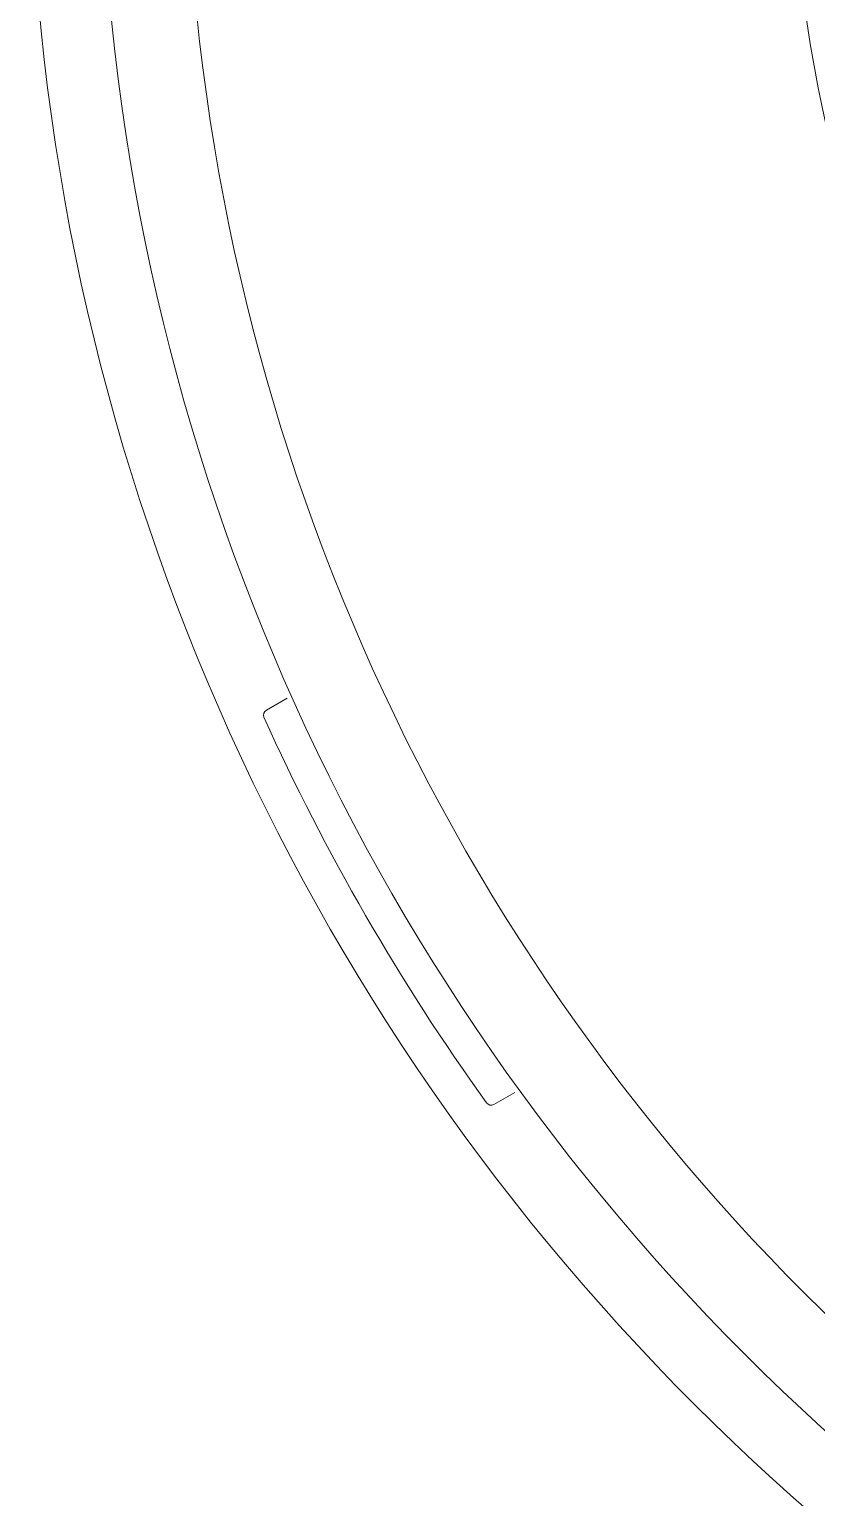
# Model space of a CAD drawing. Header units: inches. Extents: x -1 to 81, y -22 to 129.
# Drawn here: x 2.392 to 3.083, y 59.485 to 60.775 of the extents above; entities that cross this region are included whole.
import ezdxf

# ---------------------------------------------------------------- set-up
doc = ezdxf.new("R2010")
doc.units = ezdxf.units.IN
doc.header["$MEASUREMENT"] = 0
doc.layers.add('1', color=4, linetype='Continuous')

# ---------------------------------------------------------------- blocks, each defined once
blk = doc.blocks.new('FROG')
at = {"layer": '1', "color": 3, "lineweight": 5}
for p, q in [((-1.7868, -0.8007), (-1.7685, -0.7901)), ((-1.5685, -1.1365), (-1.5868, -1.1471))]:
    blk.add_line(p, q, dxfattribs=at)
at = {"layer": '1', "linetype": 'Continuous', "lineweight": 15}
for radius in [1.995, 1.9325, 1.8575]:
    blk.add_circle((0, 0), radius, dxfattribs=at)
at = {"layer": '1', "color": 3, "lineweight": 5}
for centre, radius, start, end in [((0, 0), 1.3265, 152.5926, 207.4074), ((-1.7843, -0.805), 0.005, 120, 204.2829), ((0, 0), 1.9625, 204.2829, 215.7171), ((-1.5893, -1.1428), 0.005, 215.7171, 300)]:
    blk.add_arc(centre, radius, start, end, dxfattribs=at)
blk = doc.blocks.new('19 HS Propel')
at = {"layer": '1'}
blk.add_blockref('FROG', (5.2296, 55.0221), dxfattribs=at)

msp = doc.modelspace()

# ---------------------------------------------------------------- block references
msp.add_blockref('19 HS Propel', (-0.8428, 5.9556))

doc.saveas('drawing.dxf')
